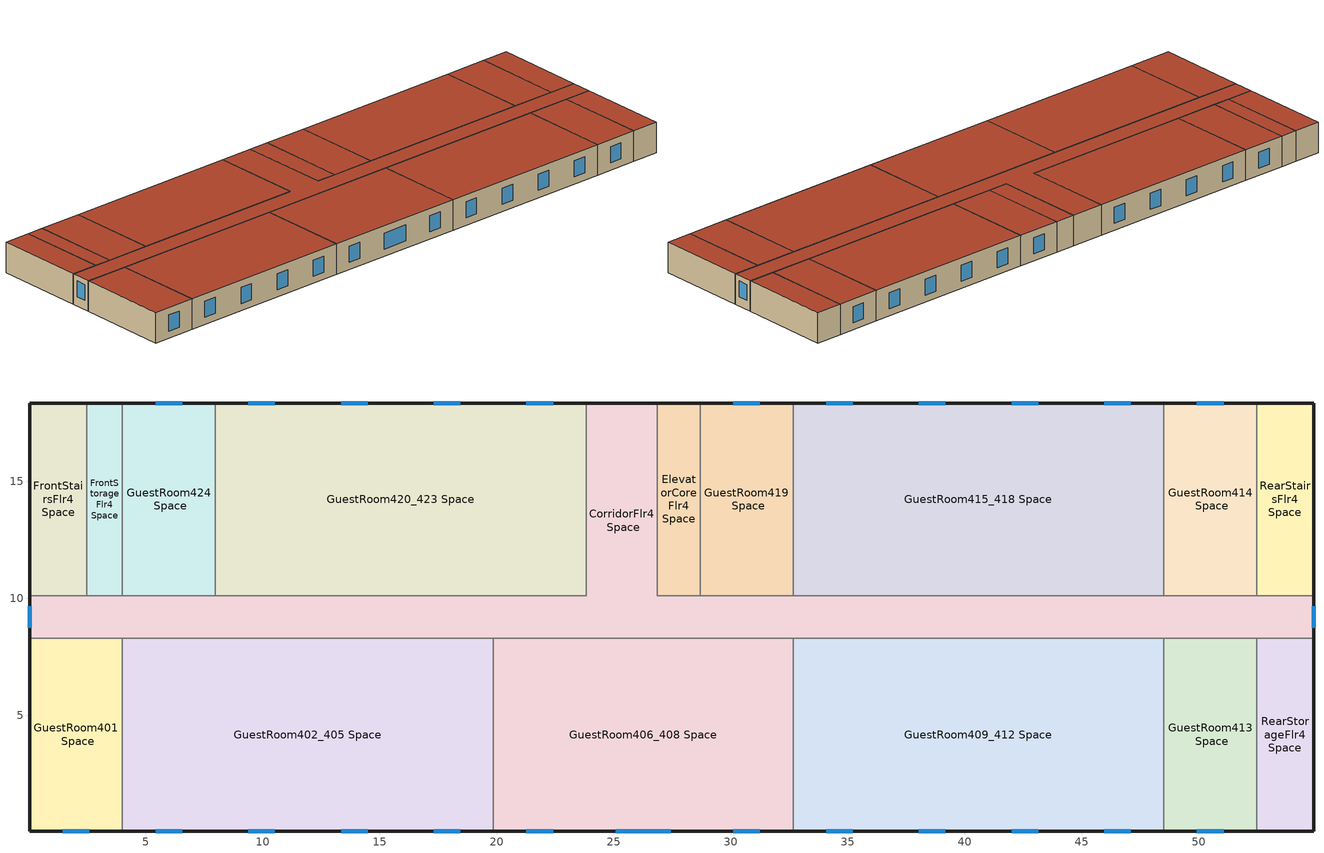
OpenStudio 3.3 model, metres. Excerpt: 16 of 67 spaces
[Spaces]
CorridorFlr4 Space
 floor to CorridorFlr3 Space (INT-FLOOR-TOPSIDE): 26.87,18.34 26.87,10.11 54.91,10.11 54.91,8.28 0.05,8.28 0.05,10.11 23.82,10.11 23.82,18.34 z8.84
 wall outside (Steel Frame Res Ext Wall): 54.91,8.28 54.91,10.11 / 0.05,10.11 0.05,8.28 / 26.87,18.34 23.82,18.34 z8.84:11.58
 wall to GuestRoom424 Space (int-walls): 7.97,10.11 4.01,10.11 z8.84:11.58
 wall to ElevatorCoreFlr4 Space (int-walls): 28.7,10.11 26.87,10.11 26.87,18.34 z8.84:11.58
 wall to GuestRoom419 Space (int-walls): 32.66,10.11 28.7,10.11 z8.84:11.58
 wall to GuestRoom415_418 Space (int-walls): 48.51,10.11 32.66,10.11 z8.84:11.58
 wall to GuestRoom414 Space (int-walls): 52.47,10.11 48.51,10.11 z8.84:11.58
 wall to RearStorageFlr4 Space (int-walls): 52.47,8.28 54.91,8.28 z8.84:11.58
 wall to GuestRoom413 Space (int-walls): 48.51,8.28 52.47,8.28 z8.84:11.58
 wall to GuestRoom409_412 Space (int-walls): 32.66,8.28 48.51,8.28 z8.84:11.58
 wall to GuestRoom406_408 Space (int-walls): 19.86,8.28 32.66,8.28 z8.84:11.58
 wall to GuestRoom402_405 Space (int-walls): 4.01,8.28 19.86,8.28 z8.84:11.58
 wall to GuestRoom401 Space (int-walls): 0.05,8.28 4.01,8.28 z8.84:11.58
 wall to FrontStairsFlr4 Space (int-walls): 2.49,10.11 0.05,10.11 z8.84:11.58
 wall to FrontStorageFlr4 Space (int-walls): 4.01,10.11 2.49,10.11 z8.84:11.58
 wall to GuestRoom420_423 Space (int-walls): 23.82,18.34 23.82,10.11 7.97,10.11 z8.84:11.58
 wall to RearStairsFlr4 Space (int-walls): 54.91,10.11 52.47,10.11 z8.84:11.58
 window (Window Non-res Fixed): 54.91,8.73 54.91,9.66 / 0.05,9.66 0.05,8.73 z9.68:11.1
 roof outside (IEAD Res Roof): 54.91,8.28 54.91,10.11 26.87,10.11 26.87,18.34 23.82,18.34 23.82,10.11 0.05,10.11 0.05,8.28 z11.58
RearStorageFlr4 Space
 floor to RearStorageFlr3 Space (INT-FLOOR-TOPSIDE): 54.91,8.28 54.91,0.05 52.47,0.05 52.47,8.28 z8.84
 wall outside (Steel Frame Res Ext Wall): 52.47,0.05 54.91,0.05 54.91,8.28 z8.84:11.58
 wall to GuestRoom413 Space (int-walls): 52.47,8.28 52.47,0.05 z8.84:11.58
 roof outside (IEAD Res Roof): 54.91,0.05 54.91,8.28 52.47,8.28 52.47,0.05 z11.58
RearStairsFlr4 Space
 floor to RearStairsFlr3 Space (INT-FLOOR-TOPSIDE): 54.91,18.34 54.91,10.11 52.47,10.11 52.47,18.34 z8.84
 wall outside (Steel Frame Res Ext Wall): 54.91,10.11 54.91,18.34 52.47,18.34 z8.84:11.58
 wall to GuestRoom414 Space (int-walls): 52.47,18.34 52.47,10.11 z8.84:11.58
 roof outside (IEAD Res Roof): 54.91,10.11 54.91,18.34 52.47,18.34 52.47,10.11 z11.58
GuestRoom424 Space
 floor to GuestRoom324 Space (INT-FLOOR-TOPSIDE): 7.97,18.34 7.97,10.11 4.01,10.11 4.01,18.34 z8.84
 wall outside (Steel Frame Res Ext Wall): 7.97,18.34 4.01,18.34 z8.84:11.58
 wall to FrontStorageFlr4 Space (int-walls): 4.01,18.34 4.01,10.11 z8.84:11.58
 wall to GuestRoom420_423 Space (int-walls): 7.97,10.11 7.97,18.34 z8.84:11.58
 window (Window Res Fixed): 6.56,18.34 5.42,18.34 z9.49:10.93
 roof outside (IEAD Res Roof): 7.97,10.11 7.97,18.34 4.01,18.34 4.01,10.11 z11.58
GuestRoom420_423 Space
 floor to GuestRoom320_323 Space (INT-FLOOR-TOPSIDE): 23.82,18.34 23.82,10.11 7.97,10.11 7.97,18.34 z8.84
 wall outside (Steel Frame Res Ext Wall): 23.82,18.34 7.97,18.34 z8.84:11.58
 window (Window Res Fixed): 10.52,18.34 9.38,18.34 / 14.49,18.34 13.35,18.34 / 18.45,18.34 17.31,18.34 / 22.41,18.34 21.27,18.34 z9.49:10.93
 roof outside (IEAD Res Roof): 23.82,10.11 23.82,18.34 7.97,18.34 7.97,10.11 z11.58
GuestRoom419 Space
 floor to GuestRoom319 Space (INT-FLOOR-TOPSIDE): 32.66,18.34 32.66,10.11 28.7,10.11 28.7,18.34 z8.84
 wall outside (Steel Frame Res Ext Wall): 32.66,18.34 28.7,18.34 z8.84:11.58
 wall to ElevatorCoreFlr4 Space (int-walls): 28.7,18.34 28.7,10.11 z8.84:11.58
 wall to GuestRoom415_418 Space (int-walls): 32.66,10.11 32.66,18.34 z8.84:11.58
 window (Window Res Fixed): 31.25,18.34 30.11,18.34 z9.49:10.93
 roof outside (IEAD Res Roof): 32.66,10.11 32.66,18.34 28.7,18.34 28.7,10.11 z11.58
GuestRoom415_418 Space
 floor to GuestRoom315_318 Space (INT-FLOOR-TOPSIDE): 48.51,18.34 48.51,10.11 32.66,10.11 32.66,18.34 z8.84
 wall outside (Steel Frame Res Ext Wall): 48.51,18.34 32.66,18.34 z8.84:11.58
 wall to GuestRoom414 Space (int-walls): 48.51,10.11 48.51,18.34 z8.84:11.58
 window (Window Res Fixed): 35.21,18.34 34.07,18.34 / 39.17,18.34 38.04,18.34 / 43.14,18.34 42,18.34 / 47.1,18.34 45.96,18.34 z9.49:10.93
 roof outside (IEAD Res Roof): 48.51,10.11 48.51,18.34 32.66,18.34 32.66,10.11 z11.58
GuestRoom414 Space
 floor to GuestRoom314 Space (INT-FLOOR-TOPSIDE): 52.47,18.34 52.47,10.11 48.51,10.11 48.51,18.34 z8.84
 wall outside (Steel Frame Res Ext Wall): 52.47,18.34 48.51,18.34 z8.84:11.58
 window (Window Res Fixed): 51.06,18.34 49.92,18.34 z9.49:10.93
 roof outside (IEAD Res Roof): 52.47,10.11 52.47,18.34 48.51,18.34 48.51,10.11 z11.58
GuestRoom413 Space
 floor to GuestRoom313 Space (INT-FLOOR-TOPSIDE): 52.47,8.28 52.47,0.05 48.51,0.05 48.51,8.28 z8.84
 wall outside (Steel Frame Res Ext Wall): 48.51,0.05 52.47,0.05 z8.84:11.58
 wall to GuestRoom409_412 Space (int-walls): 48.51,8.28 48.51,0.05 z8.84:11.58
 window (Window Res Fixed): 49.92,0.05 51.06,0.05 z9.49:10.93
 roof outside (IEAD Res Roof): 52.47,0.05 52.47,8.28 48.51,8.28 48.51,0.05 z11.58
GuestRoom409_412 Space
 floor to GuestRoom309_312 Space (INT-FLOOR-TOPSIDE): 48.51,8.28 48.51,0.05 32.66,0.05 32.66,8.28 z8.84
 wall outside (Steel Frame Res Ext Wall): 32.66,0.05 48.51,0.05 z8.84:11.58
 wall to GuestRoom406_408 Space (int-walls): 32.66,8.28 32.66,0.05 z8.84:11.58
 window (Window Res Fixed): 45.96,0.05 47.1,0.05 / 42,0.05 43.14,0.05 / 38.04,0.05 39.17,0.05 / 34.07,0.05 35.21,0.05 z9.49:10.93
 roof outside (IEAD Res Roof): 48.51,0.05 48.51,8.28 32.66,8.28 32.66,0.05 z11.58
GuestRoom406_408 Space
 floor to GuestRoom306_308 Space (INT-FLOOR-TOPSIDE): 32.66,8.28 32.66,0.05 19.86,0.05 19.86,8.28 z8.84
 wall outside (Steel Frame Res Ext Wall): 19.86,0.05 32.66,0.05 z8.84:11.58
 wall to GuestRoom402_405 Space (int-walls): 19.86,8.28 19.86,0.05 z8.84:11.58
 window (Window Res Fixed): 25.08,0.05 27.44,0.05 / 30.11,0.05 31.25,0.05 / 21.27,0.05 22.41,0.05 z9.49:10.93
 roof outside (IEAD Res Roof): 32.66,0.05 32.66,8.28 19.86,8.28 19.86,0.05 z11.58
GuestRoom402_405 Space
 floor to GuestRoom302_305 Space (INT-FLOOR-TOPSIDE): 19.86,8.28 19.86,0.05 4.01,0.05 4.01,8.28 z8.84
 wall outside (Steel Frame Res Ext Wall): 4.01,0.05 19.86,0.05 z8.84:11.58
 wall to GuestRoom401 Space (int-walls): 4.01,8.28 4.01,0.05 z8.84:11.58
 window (Window Res Fixed): 17.31,0.05 18.45,0.05 / 13.35,0.05 14.49,0.05 / 9.38,0.05 10.52,0.05 / 5.42,0.05 6.56,0.05 z9.49:10.93
 roof outside (IEAD Res Roof): 19.86,0.05 19.86,8.28 4.01,8.28 4.01,0.05 z11.58
GuestRoom401 Space
 floor to GuestRoom301 Space (INT-FLOOR-TOPSIDE): 4.01,8.28 4.01,0.05 0.05,0.05 0.05,8.28 z8.84
 wall outside (Steel Frame Res Ext Wall): 0.05,8.28 0.05,0.05 4.01,0.05 z8.84:11.58
 window (Window Res Fixed): 1.46,0.05 2.6,0.05 z9.49:10.93
 roof outside (IEAD Res Roof): 4.01,0.05 4.01,8.28 0.05,8.28 0.05,0.05 z11.58
FrontStorageFlr4 Space
 floor to FrontStorageFlr3 Space (INT-FLOOR-TOPSIDE): 4.01,18.34 4.01,10.11 2.49,10.11 2.49,18.34 z8.84
 wall outside (Steel Frame Res Ext Wall): 4.01,18.34 2.49,18.34 z8.84:11.58
 wall to FrontStairsFlr4 Space (int-walls): 2.49,18.34 2.49,10.11 z8.84:11.58
 roof outside (IEAD Res Roof): 4.01,10.11 4.01,18.34 2.49,18.34 2.49,10.11 z11.58
FrontStairsFlr4 Space
 floor to FrontStairsFlr3 Space (INT-FLOOR-TOPSIDE): 2.49,18.34 2.49,10.11 0.05,10.11 0.05,18.34 z8.84
 wall outside (Steel Frame Res Ext Wall): 2.49,18.34 0.05,18.34 0.05,10.11 z8.84:11.58
 roof outside (IEAD Res Roof): 2.49,10.11 2.49,18.34 0.05,18.34 0.05,10.11 z11.58
ElevatorCoreFlr4 Space
 floor to ElevatorCoreFlr3 Space (INT-FLOOR-TOPSIDE): 28.7,18.34 28.7,10.11 26.87,10.11 26.87,18.34 z8.84
 wall outside (Steel Frame Res Ext Wall): 28.7,18.34 26.87,18.34 z8.84:11.58
 roof outside (IEAD Res Roof): 28.7,10.11 28.7,18.34 26.87,18.34 26.87,10.11 z11.58
[Site]
USA_IL_Chicago Ohare Intl Ap: Latitude {deg}=41.98; Longitude {deg}=-87.92; Time Zone {hr}=-6; Elevation {m}=201; Terrain=City
[SizingPeriod:DesignDay] Barometric Pressure {Pa}=99063; Rain Indicator=No; Snow Indicator=No; Day of Month=21; Daylight Saving Time Indicator=No; Humidity Condition Type=Wetbulb; Dry-Bulb Temperature Range Modifier Type=DefaultMultipliers; Solar Model Indicator=ASHRAEClearSky
Name | Maximum Dry-Bulb Temperature {C} | Daily Dry-Bulb Temperature Range {deltaC} | Wind Speed {m/s} | Wind Direction {deg} | Sky Clearness | Month | Day Type | Wetbulb or DewPoint at Maximum Dry-Bulb {C}
CHICAGO Ann Htg 99.6% Condns DB | -20.6 | 0 | 4.9 | 270 | 0 | 1 | WinterDesignDay | -20.6
CHICAGO Ann Clg .4% Condns WB=>MDB | 31.2 | 10.7 | 5.3 | 230 | 1 | 7 | SummerDesignDay | 25.5
[Building]
Ref Bldg Small Hotel New2004_v1.3_5.0 (A): North Axis {deg}=0
[ClimateZones]
Climate Zone Institution Name 1=ASHRAE; Climate Zone Document Name 1=ANSI/ASHRAE Standard 169; Climate Zone Document Year 1=2006; Climate Zone Institution Name 2=CEC; Climate Zone Document Name 2=California Climate Zone Descriptions; Climate Zone Document Year 2=1995
[Construction]
Window Res Fixed: Res Fixed Assembly Window [ in][ cm]
Steel Frame Res Ext Wall: Wood Siding [.394 in][1 cm], Steel Frame Res Wall Insulation, 1/2IN Gypsum [.5 in][1.27 cm]
int-walls: 1/2IN Gypsum [.5 in][1.27 cm], 1/2IN Gypsum [.5 in][1.27 cm]
Window Non-res Fixed: NonRes Fixed Assembly Window [ in][ cm]
INT-FLOOR-TOPSIDE: MAT-CC05 4 HW CONCRETE [4 in][10.16 cm], CP02 CARPET PAD [3.937 in][10 cm]
IEAD Res Roof: Roof Membrane [.374 in][.95 cm], IEAD Res Roof Insulation, Metal Decking
[WindowMaterial:SimpleGlazingSystem] U-Factor {W/m2-K}=3.23646; Solar Heat Gain Coefficient=0.39
Res Fixed Assembly Window [ in][ cm]; NonRes Fixed Assembly Window [ in][ cm]
[Material] Thermal Absorptance=0.9
Name | Roughness | Thickness {m} | Conductivity {W/m-K} | Density {kg/m3} | Specific Heat {J/kg-K} | Solar Absorptance | Visible Absorptance
Wood Siding [.394 in][1 cm] | MediumSmooth | 0.01 | 0.11 | 544.62 | 1210 | 0.78 | 0.78
Steel Frame Res Wall Insulation | MediumRough | 0.119161 | 0.049 | 265 | 836.8 | 0.7 | 0.7
1/2IN Gypsum [.5 in][1.27 cm] | Smooth | 0.0127 | 0.16 | 784.9 | 830 | 0.92 | 0.92
MAT-CC05 4 HW CONCRETE [4 in][10.16 cm] | Rough | 0.1016 | 1.311 | 2240 | 836.8 | 0.7 | 0.7
Roof Membrane [.374 in][.95 cm] | VeryRough | 0.0095 | 0.16 | 1121.29 | 1460 | 0.7 | 0.7
IEAD Res Roof Insulation | MediumRough | 0.127339 | 0.049 | 265 | 836.8 | 0.7 | 0.7
Metal Decking | MediumSmooth | 0.0015 | 45.006 | 7680 | 418.4 | 0.7 | 0.3
[Material:NoMass]
CP02 CARPET PAD [3.937 in][10 cm]: Roughness=VeryRough; Thermal Resistance {m2-K/W}=0.2165; Thermal Absorptance=0.9; Solar Absorptance=0.7; Visible Absorptance=0.8
[ThermalZone] Multiplier=1; Ceiling Height {m}=2.60486; Use Ideal Air Loads=No
Name | Volume {m3} | Thermostat
FrontStorageFlr4 | 32.0759 | FrontStorageFlr4 DualSPSched
CorridorFlr4 | 322.628 | CorridorFlr4 DualSPSched
RearStorageFlr4 | 51.936 | RearStorageFlr4 DualSPSched
RearStairsFlr4 | 51.9322 | RearStairsFlr4 DualSPSched
GuestRoom424 | 84.2671 | GuestRoom424 DualSPSched
GuestRoom420_423 | 338.699 | GuestRoom420_423 DualSPSched
GuestRoom419 | 84.2671 | GuestRoom419 DualSPSched
GuestRoom415_418 | 338.699 | GuestRoom415_418 DualSPSched
GuestRoom414 | 84.2671 | GuestRoom414 DualSPSched
GuestRoom413 | 84.2733 | GuestRoom413 DualSPSched
GuestRoom409_412 | 338.724 | GuestRoom409_412 DualSPSched
GuestRoom406_408 | 273.48 | GuestRoom406_408 DualSPSched
GuestRoom402_405 | 338.724 | GuestRoom402_405 DualSPSched
GuestRoom401 | 84.5451 | GuestRoom401 DualSPSched
FrontStairsFlr4 | 51.9194 | FrontStairsFlr4 DualSPSched
ElevatorCoreFlr4 | 38.5997
[Sizing:Zone] Zone Cooling Design Supply Air Temperature Input Method=SupplyAirTemperature; Zone Cooling Design Supply Air Temperature {C}=14; Zone Cooling Design Supply Air Temperature Difference {deltaC}=11.11; Zone Heating Design Supply Air Temperature Input Method=SupplyAirTemperature; Zone Heating Design Supply Air Temperature {C}=40; Zone Heating Design Supply Air Temperature Difference {deltaC}=11.11; Zone Cooling Design Supply Air Humidity Ratio {kg-H2O/kg-air}=0.0085; Zone Heating Design Supply Air Humidity Ratio {kg-H2O/kg-air}=0.008; Cooling Design Air Flow Method=DesignDay; Heating Design Air Flow Method=DesignDay; Account for Dedicated Outdoor Air System=No; Dedicated Outdoor Air System Control Strategy=NeutralSupplyAir; Dedicated Outdoor Air Low Setpoint Temperature for Design {C}=autosize; Dedicated Outdoor Air High Setpoint Temperature for Design {C}=autosize
Name | Cooling Design Air Flow Rate {m3/s} | Cooling Minimum Air Flow per Zone Floor Area {m3/s-m2} | Cooling Minimum Air Flow {m3/s} | Cooling Minimum Air Flow Fraction | Heating Design Air Flow Rate {m3/s} | Heating Maximum Air Flow per Zone Floor Area {m3/s-m2} | Heating Maximum Air Flow {m3/s} | Heating Maximum Air Flow Fraction
GuestRoom104; RestroomFlr1; FrontStorageFlr4; RearStorageFlr1; RearStairsFlr1; MeetingRoomFlr1; MechanicalRoomFlr1; LaundryRoomFlr1; GuestRoom105; GuestRoom103; GuestRoom102; GuestRoom101; FrontStorageFlr1; FrontStairsFlr1; FrontOfficeFlr1; GuestRoom213; RearStorageFlr2; FrontLoungeFlr1; ExerciseCenterFlr1; EmployeeLoungeFlr1; CorridorFlr1; CorridorFlr4; GuestRoom301; GuestRoom319; GuestRoom306_308; RearStairsFlr2; GuestRoom224; GuestRoom220_223; GuestRoom219; GuestRoom215_218; GuestRoom214; GuestRoom209_212; GuestRoom206_208; GuestRoom202_205; GuestRoom201; FrontStorageFlr2; FrontStairsFlr2; CorridorFlr2; RearStorageFlr3; RearStairsFlr3; GuestRoom324; GuestRoom320_323; GuestRoom315_318; GuestRoom314; GuestRoom313; GuestRoom309_312; GuestRoom302_305; FrontStorageFlr3; FrontStairsFlr3; CorridorFlr3; RearStorageFlr4; RearStairsFlr4; GuestRoom424; GuestRoom420_423; GuestRoom419; GuestRoom415_418; GuestRoom414; GuestRoom413; GuestRoom409_412; GuestRoom406_408; GuestRoom402_405; GuestRoom401; FrontStairsFlr4 | 0 | 0.000762 | 0 | 0.2 | 0 | 0.002032 | 0.141576 | 0.3
ElevatorCoreFlr1; ElevatorCoreFlr2; ElevatorCoreFlr3; ElevatorCoreFlr4
[Space] Part of Total Floor Area=Yes
Name | Space Type | Thermal Zone | Design Specification Outdoor Air Object
FrontStorageFlr4 Space | Zone Group 53 | FrontStorageFlr4 | SZ DSOA FrontStorageFlr4
CorridorFlr4 Space | Zone Group 61 | CorridorFlr4 | SZ DSOA CorridorFlr4
RearStorageFlr4 Space | Zone Group 44 | RearStorageFlr4 | SZ DSOA RearStorageFlr4
RearStairsFlr4 Space | Zone Group 48 | RearStairsFlr4 | SZ DSOA RearStairsFlr4
GuestRoom424 Space | Zone Group 4 | GuestRoom424 | SZ DSOA GuestRoom424
GuestRoom420_423 Space | Zone Group 5 | GuestRoom420_423 | SZ DSOA GuestRoom420_423
GuestRoom419 Space | Zone Group 6 | GuestRoom419 | SZ DSOA GuestRoom419
GuestRoom415_418 Space | Zone Group 7 | GuestRoom415_418 | SZ DSOA GuestRoom415_418
GuestRoom414 Space | Zone Group 8 | GuestRoom414 | SZ DSOA GuestRoom414
GuestRoom413 Space | Zone Group 9 | GuestRoom413 | SZ DSOA GuestRoom413
GuestRoom409_412 Space | Zone Group 10 | GuestRoom409_412 | SZ DSOA GuestRoom409_412
GuestRoom406_408 Space | Zone Group 11 | GuestRoom406_408 | SZ DSOA GuestRoom406_408
GuestRoom402_405 Space | Zone Group 12 | GuestRoom402_405 | SZ DSOA GuestRoom402_405
GuestRoom401 Space | Zone Group 13 | GuestRoom401 | SZ DSOA GuestRoom401
FrontStairsFlr4 Space | Zone Group 57 | FrontStairsFlr4 | SZ DSOA FrontStairsFlr4
ElevatorCoreFlr4 Space | Zone Group 65 | ElevatorCoreFlr4
[ThermostatSetpoint:DualSetpoint] Temperature Difference Between Cutout And Setpoint {deltaC}=0
FrontStorageFlr4 DualSPSched; CorridorFlr4 DualSPSched; GuestRoom424 DualSPSched; RearStorageFlr4 DualSPSched; RearStairsFlr4 DualSPSched; GuestRoom420_423 DualSPSched; GuestRoom419 DualSPSched; GuestRoom415_418 DualSPSched; GuestRoom414 DualSPSched; GuestRoom413 DualSPSched; GuestRoom409_412 DualSPSched; GuestRoom406_408 DualSPSched; GuestRoom402_405 DualSPSched; GuestRoom401 DualSPSched; FrontStairsFlr4 DualSPSched
[DesignSpecification:OutdoorAir]
Name | Outdoor Air Flow Rate {m3/s} | Outdoor Air Flow per Floor Area {m3/s-m2}
SZ DSOA FrontStorageFlr4; SZ DSOA RearStorageFlr4; SZ DSOA RearStairsFlr4; SZ DSOA FrontStairsFlr4 | 0
SZ DSOA GuestRoom424; SZ DSOA GuestRoom419; SZ DSOA GuestRoom414; SZ DSOA GuestRoom413; SZ DSOA GuestRoom401 | 0.01416
SZ DSOA GuestRoom420_423; SZ DSOA GuestRoom415_418; SZ DSOA GuestRoom409_412; SZ DSOA GuestRoom402_405 | 0.05664
SZ DSOA GuestRoom406_408 | 0.04248
SZ DSOA CorridorFlr4 |  | 0.00025
[Lights:Definition] Design Level Calculation Method=Watts/Area; Fraction Radiant=0.7; Fraction Visible=0.2; Return Air Fraction=0; Return Air Fraction Calculated from Plenum Temperature=No; Return Air Fraction Function of Plenum Temperature Coefficient 1=0; Return Air Fraction Function of Plenum Temperature Coefficient 2 {1/K}=0
Name | Watts per Space Floor Area {W/m2}
Zone Group 4|GuestRoom424_Lights Definition; Zone Group 5|GuestRoom420_423_Lights Definition; Zone Group 6|GuestRoom419_Lights Definition; Zone Group 7|GuestRoom415_418_Lights Definition; Zone Group 8|GuestRoom414_Lights Definition; Zone Group 9|GuestRoom413_Lights Definition; Zone Group 10|GuestRoom409_412_Lights Definition; Zone Group 11|GuestRoom406_408_Lights Definition; Zone Group 12|GuestRoom402_405_Lights Definition; Zone Group 13|GuestRoom401_Lights Definition | 11.84
Zone Group 44|RearStorageFlr4_Lights Definition; Zone Group 53|FrontStorageFlr4_Lights Definition | 8.6
Zone Group 48|RearStairsFlr4_Lights Definition; Zone Group 57|FrontStairsFlr4_Lights Definition | 6.46
Zone Group 61|CorridorFlr4_Lights Definition | 5.38
[Lights] Fraction Replaceable=1
Name | Lights Definition | Space or SpaceType | Schedule
Zone Group 4|GuestRoom424_Lights | Zone Group 4|GuestRoom424_Lights Definition | Zone Group 4 | GuestRoom_Ltg_Sch_Base
Zone Group 5|GuestRoom420_423_Lights | Zone Group 5|GuestRoom420_423_Lights Definition | Zone Group 5 | GuestRoom_Ltg_Sch_Base
Zone Group 6|GuestRoom419_Lights | Zone Group 6|GuestRoom419_Lights Definition | Zone Group 6 | GuestRoom_Ltg_Sch_Base
Zone Group 7|GuestRoom415_418_Lights | Zone Group 7|GuestRoom415_418_Lights Definition | Zone Group 7 | GuestRoom_Ltg_Sch_Base
Zone Group 8|GuestRoom414_Lights | Zone Group 8|GuestRoom414_Lights Definition | Zone Group 8 | GuestRoom_Ltg_Sch_Base
Zone Group 9|GuestRoom413_Lights | Zone Group 9|GuestRoom413_Lights Definition | Zone Group 9 | GuestRoom_Ltg_Sch_Base
Zone Group 10|GuestRoom409_412_Lights | Zone Group 10|GuestRoom409_412_Lights Definition | Zone Group 10 | GuestRoom_Ltg_Sch_Base
Zone Group 11|GuestRoom406_408_Lights | Zone Group 11|GuestRoom406_408_Lights Definition | Zone Group 11 | GuestRoom_Ltg_Sch_Base
Zone Group 12|GuestRoom402_405_Lights | Zone Group 12|GuestRoom402_405_Lights Definition | Zone Group 12 | GuestRoom_Ltg_Sch_Base
Zone Group 13|GuestRoom401_Lights | Zone Group 13|GuestRoom401_Lights Definition | Zone Group 13 | GuestRoom_Ltg_Sch_Base
Zone Group 44|RearStorageFlr4_Lights | Zone Group 44|RearStorageFlr4_Lights Definition | Zone Group 44 | Storage_Ltg_Sch
Zone Group 48|RearStairsFlr4_Lights | Zone Group 48|RearStairsFlr4_Lights Definition | Zone Group 48 | Corridor_Ltg_Sch
Zone Group 53|FrontStorageFlr4_Lights | Zone Group 53|FrontStorageFlr4_Lights Definition | Zone Group 53 | Storage_Ltg_Sch
Zone Group 57|FrontStairsFlr4_Lights | Zone Group 57|FrontStairsFlr4_Lights Definition | Zone Group 57 | Corridor_Ltg_Sch
Zone Group 61|CorridorFlr4_Lights | Zone Group 61|CorridorFlr4_Lights Definition | Zone Group 61 | Corridor_Ltg_Sch
[SpaceType]
Zone Group 4; Zone Group 5; Zone Group 6; Zone Group 7; Zone Group 8; Zone Group 9; Zone Group 10; Zone Group 11; Zone Group 12; Zone Group 13; Zone Group 44; Zone Group 48; Zone Group 53; Zone Group 57; Zone Group 61; Zone Group 65
[SpaceInfiltration:DesignFlowRate] Design Flow Rate Calculation Method=Flow/ExteriorArea; Flow per Exterior Surface Area {m3/s-m2}=0.000302; Constant Term Coefficient=1; Temperature Term Coefficient=0; Velocity Term Coefficient=0; Velocity Squared Term Coefficient=0
Name | Space or SpaceType | Schedule
Zone Group 4|ZoneInfiltration:DesignFlowRate 12 | Zone Group 4 | INFIL_HALF_ON_SCH
Zone Group 5|ZoneInfiltration:DesignFlowRate 13 | Zone Group 5 | INFIL_HALF_ON_SCH
Zone Group 6|ZoneInfiltration:DesignFlowRate 14 | Zone Group 6 | INFIL_HALF_ON_SCH
Zone Group 7|ZoneInfiltration:DesignFlowRate 15 | Zone Group 7 | INFIL_HALF_ON_SCH
Zone Group 8|ZoneInfiltration:DesignFlowRate 16 | Zone Group 8 | INFIL_HALF_ON_SCH
Zone Group 9|ZoneInfiltration:DesignFlowRate 17 | Zone Group 9 | INFIL_HALF_ON_SCH
Zone Group 10|ZoneInfiltration:DesignFlowRate 18 | Zone Group 10 | INFIL_HALF_ON_SCH
Zone Group 11|ZoneInfiltration:DesignFlowRate 19 | Zone Group 11 | INFIL_HALF_ON_SCH
Zone Group 12|ZoneInfiltration:DesignFlowRate 20 | Zone Group 12 | INFIL_HALF_ON_SCH
Zone Group 13|ZoneInfiltration:DesignFlowRate 21 | Zone Group 13 | INFIL_HALF_ON_SCH
Zone Group 44|ZoneInfiltration:DesignFlowRate 1 | Zone Group 44 | INFIL_HALF_ON_SCH
Zone Group 48|ZoneInfiltration:DesignFlowRate 5 | Zone Group 48 | INFIL_SCH
Zone Group 53|ZoneInfiltration:DesignFlowRate 47 | Zone Group 53 | INFIL_HALF_ON_SCH
Zone Group 57|ZoneInfiltration:DesignFlowRate 51 | Zone Group 57 | INFIL_SCH
Zone Group 61|ZoneInfiltration:DesignFlowRate 63 | Zone Group 61 | INFIL_HALF_ON_SCH
Zone Group 65|ZoneInfiltration:DesignFlowRate 59 | Zone Group 65 | INFIL_HALF_ON_SCH
[People:Definition] Number of People Calculation Method=Area/Person; Fraction Radiant=0.3; Carbon Dioxide Generation Rate {m3/s-W}=3.82e-08; Enable ASHRAE 55 Comfort Warnings=No; Mean Radiant Temperature Calculation Type=ZoneAveraged; Thermal Comfort Model Type 1=FANGER
Name | Space Floor Area per Person {m2/person}
Zone Group 4|GuestRoom424 People Definition; Zone Group 5|GuestRoom420_423 People Definition; Zone Group 6|GuestRoom419 People Definition; Zone Group 7|GuestRoom415_418 People Definition; Zone Group 8|GuestRoom414 People Definition; Zone Group 9|GuestRoom413 People Definition; Zone Group 10|GuestRoom409_412 People Definition; Zone Group 12|GuestRoom402_405 People Definition; Zone Group 13|GuestRoom401 People Definition | 23.41
Zone Group 11|GuestRoom406_408 People Definition | 21.74
[People] Number of People Schedule=GuestRoom_Occ_Sch; Work Efficiency Schedule=WORK_EFF_SCH; Multiplier=1
Name | People Definition | Space or SpaceType
Zone Group 4|GuestRoom424 People | Zone Group 4|GuestRoom424 People Definition | Zone Group 4
Zone Group 5|GuestRoom420_423 People | Zone Group 5|GuestRoom420_423 People Definition | Zone Group 5
Zone Group 6|GuestRoom419 People | Zone Group 6|GuestRoom419 People Definition | Zone Group 6
Zone Group 7|GuestRoom415_418 People | Zone Group 7|GuestRoom415_418 People Definition | Zone Group 7
Zone Group 8|GuestRoom414 People | Zone Group 8|GuestRoom414 People Definition | Zone Group 8
Zone Group 9|GuestRoom413 People | Zone Group 9|GuestRoom413 People Definition | Zone Group 9
Zone Group 10|GuestRoom409_412 People | Zone Group 10|GuestRoom409_412 People Definition | Zone Group 10
Zone Group 11|GuestRoom406_408 People | Zone Group 11|GuestRoom406_408 People Definition | Zone Group 11
Zone Group 12|GuestRoom402_405 People | Zone Group 12|GuestRoom402_405 People Definition | Zone Group 12
Zone Group 13|GuestRoom401 People | Zone Group 13|GuestRoom401 People Definition | Zone Group 13
[ElectricEquipment:Definition] Design Level Calculation Method=Watts/Area; Watts per Space Floor Area {W/m2}=14.3; Fraction Latent=0; Fraction Radiant=0.5; Fraction Lost=0
Zone Group 4|GuestRoom424_PlugMisc_Equip Definition; Zone Group 5|GuestRoom420_423_PlugMisc_Equip Definition; Zone Group 6|GuestRoom419_PlugMisc_Equip Definition; Zone Group 7|GuestRoom415_418_PlugMisc_Equip Definition; Zone Group 8|GuestRoom414_PlugMisc_Equip Definition; Zone Group 9|GuestRoom413_PlugMisc_Equip Definition; Zone Group 10|GuestRoom409_412_PlugMisc_Equip Definition; Zone Group 11|GuestRoom406_408_PlugMisc_Equip Definition; Zone Group 12|GuestRoom402_405_PlugMisc_Equip Definition; Zone Group 13|GuestRoom401_PlugMisc_Equip Definition
[ElectricEquipment] Schedule=GuestRoom_Eqp_Sch
Name | Electric Equipment Definition | Space or SpaceType
Zone Group 4|GuestRoom424_PlugMisc_Equip | Zone Group 4|GuestRoom424_PlugMisc_Equip Definition | Zone Group 4
Zone Group 5|GuestRoom420_423_PlugMisc_Equip | Zone Group 5|GuestRoom420_423_PlugMisc_Equip Definition | Zone Group 5
Zone Group 6|GuestRoom419_PlugMisc_Equip | Zone Group 6|GuestRoom419_PlugMisc_Equip Definition | Zone Group 6
Zone Group 7|GuestRoom415_418_PlugMisc_Equip | Zone Group 7|GuestRoom415_418_PlugMisc_Equip Definition | Zone Group 7
Zone Group 8|GuestRoom414_PlugMisc_Equip | Zone Group 8|GuestRoom414_PlugMisc_Equip Definition | Zone Group 8
Zone Group 9|GuestRoom413_PlugMisc_Equip | Zone Group 9|GuestRoom413_PlugMisc_Equip Definition | Zone Group 9
Zone Group 10|GuestRoom409_412_PlugMisc_Equip | Zone Group 10|GuestRoom409_412_PlugMisc_Equip Definition | Zone Group 10
Zone Group 11|GuestRoom406_408_PlugMisc_Equip | Zone Group 11|GuestRoom406_408_PlugMisc_Equip Definition | Zone Group 11
Zone Group 12|GuestRoom402_405_PlugMisc_Equip | Zone Group 12|GuestRoom402_405_PlugMisc_Equip Definition | Zone Group 12
Zone Group 13|GuestRoom401_PlugMisc_Equip | Zone Group 13|GuestRoom401_PlugMisc_Equip Definition | Zone Group 13
[AirTerminal:SingleDuct:ConstantVolume:NoReheat] Availability Schedule=Smpl_AlwaysOnSched; Maximum Air Flow Rate {m3/s}=autosize
FrontLoungeFlr1|SDU-1; LaundryRoomFlr1|SDU-1; RestroomFlr1|SDU-1; MeetingRoomFlr1|SDU-1; FrontOfficeFlr1|SDU-1; ExerciseCenterFlr1|SDU-1; EmployeeLoungeFlr1|SDU-1; MechanicalRoomFlr1|SDU-1; CorridorFlr4|SDU-1; CorridorFlr3|SDU-1; CorridorFlr2|SDU-1; CorridorFlr1|SDU-1
[Schedule:Day]
GuestRoom_Ltg_Sch_Base_DayProfile2: 2, 0, 0, 6, 0, 0, 8, 0, 0, 10, 0, 1, 11, 0, 0, 18, 0, 0, 19, 0, 1, 22, 0, 1, 23, 0, 1, 24, 0, 0
GuestRoom_Ltg_Sch_Base_DayProfile1: 1, 0, 0, 2, 0, 0, 5, 0, 0, 6, 0, 0, 7, 0, 0, 8, 0, 1, 10, 0, 0, 18, 0, 0, 19, 0, 1, 20, 0, 1, 21, 0, 1, 22, 0, 1, 23, 0, 1, 24, 0, 0
GuestRoom_Ltg_Sch_Base_DayProfile4; Corridor_Ltg_Sch_DayProfile1; GuestRoom_Occ_Sch_DayProfile4; Storage_Ltg_Sch_DayProfile4; GuestRoom_Eqp_Sch_DayProfile4; INFIL_SCH_DayProfile1: 24, 0, 1
GuestRoom_Ltg_Sch_Base_DayProfile3; INFIL_HALF_ON_SCH_DayProfile1; GuestRoom_Occ_Sch_DayProfile3; WORK_EFF_SCH_DayProfile1; Storage_Ltg_Sch_DayProfile3; GuestRoom_Eqp_Sch_DayProfile3: 24, 0, 0
GuestRoom_Occ_Sch_DayProfile2: 6, 0, 1, 7, 0, 0, 9, 0, 0, 17, 0, 0, 18, 0, 0, 19, 0, 0, 21, 0, 1, 24, 0, 0
GuestRoom_Occ_Sch_DayProfile1: 6, 0, 1, 7, 0, 0, 9, 0, 0, 15, 0, 0, 16, 0, 0, 19, 0, 0, 21, 0, 0, 22, 0, 1, 24, 0, 1
Storage_Ltg_Sch_DayProfile2; Storage_Ltg_Sch_DayProfile1: 7, 0, 0, 8, 0, 0, 18, 0, 0, 22, 0, 0, 24, 0, 0
GuestRoom_Eqp_Sch_DayProfile2: 6, 0, 0, 7, 0, 0, 8, 0, 1, 9, 0, 1, 10, 0, 1, 17, 0, 0, 18, 0, 0, 19, 0, 1, 20, 0, 0, 21, 0, 1, 22, 0, 1, 23, 0, 0, 24, 0, 0
GuestRoom_Eqp_Sch_DayProfile1: 6, 0, 0, 7, 0, 1, 8, 0, 1, 10, 0, 0, 17, 0, 0, 19, 0, 1, 20, 0, 0, 21, 0, 1, 22, 0, 1, 23, 0, 0, 24, 0, 0
[Schedule:Year]
GuestRoom_Ltg_Sch_Base: 12, 31, GuestRoom_Ltg_Sch_Base_WeekProfile1
INFIL_HALF_ON_SCH: 12, 31, INFIL_HALF_ON_SCH_WeekProfile1
Corridor_Ltg_Sch: 12, 31, Corridor_Ltg_Sch_WeekProfile1
GuestRoom_Occ_Sch: 12, 31, GuestRoom_Occ_Sch_WeekProfile1
WORK_EFF_SCH: 12, 31, WORK_EFF_SCH_WeekProfile1
Storage_Ltg_Sch: 12, 31, Storage_Ltg_Sch_WeekProfile1
GuestRoom_Eqp_Sch: 12, 31, GuestRoom_Eqp_Sch_WeekProfile1
INFIL_SCH: 12, 31, INFIL_SCH_WeekProfile1
[Schedule:Week]
GuestRoom_Ltg_Sch_Base_WeekProfile1: GuestRoom_Ltg_Sch_Base_DayProfile2, GuestRoom_Ltg_Sch_Base_DayProfile1, GuestRoom_Ltg_Sch_Base_DayProfile1, GuestRoom_Ltg_Sch_Base_DayProfile1, GuestRoom_Ltg_Sch_Base_DayProfile1, GuestRoom_Ltg_Sch_Base_DayProfile1, GuestRoom_Ltg_Sch_Base_DayProfile2, GuestRoom_Ltg_Sch_Base_DayProfile2, GuestRoom_Ltg_Sch_Base_DayProfile4, GuestRoom_Ltg_Sch_Base_DayProfile3, GuestRoom_Ltg_Sch_Base_DayProfile4, GuestRoom_Ltg_Sch_Base_DayProfile4
INFIL_HALF_ON_SCH_WeekProfile1: INFIL_HALF_ON_SCH_DayProfile1, INFIL_HALF_ON_SCH_DayProfile1, INFIL_HALF_ON_SCH_DayProfile1, INFIL_HALF_ON_SCH_DayProfile1, INFIL_HALF_ON_SCH_DayProfile1, INFIL_HALF_ON_SCH_DayProfile1, INFIL_HALF_ON_SCH_DayProfile1, INFIL_HALF_ON_SCH_DayProfile1, INFIL_HALF_ON_SCH_DayProfile1, INFIL_HALF_ON_SCH_DayProfile1, INFIL_HALF_ON_SCH_DayProfile1, INFIL_HALF_ON_SCH_DayProfile1
Corridor_Ltg_Sch_WeekProfile1: Corridor_Ltg_Sch_DayProfile1, Corridor_Ltg_Sch_DayProfile1, Corridor_Ltg_Sch_DayProfile1, Corridor_Ltg_Sch_DayProfile1, Corridor_Ltg_Sch_DayProfile1, Corridor_Ltg_Sch_DayProfile1, Corridor_Ltg_Sch_DayProfile1, Corridor_Ltg_Sch_DayProfile1, Corridor_Ltg_Sch_DayProfile1, Corridor_Ltg_Sch_DayProfile1, Corridor_Ltg_Sch_DayProfile1, Corridor_Ltg_Sch_DayProfile1
GuestRoom_Occ_Sch_WeekProfile1: GuestRoom_Occ_Sch_DayProfile2, GuestRoom_Occ_Sch_DayProfile1, GuestRoom_Occ_Sch_DayProfile1, GuestRoom_Occ_Sch_DayProfile1, GuestRoom_Occ_Sch_DayProfile1, GuestRoom_Occ_Sch_DayProfile1, GuestRoom_Occ_Sch_DayProfile2, GuestRoom_Occ_Sch_DayProfile2, GuestRoom_Occ_Sch_DayProfile4, GuestRoom_Occ_Sch_DayProfile3, GuestRoom_Occ_Sch_DayProfile4, GuestRoom_Occ_Sch_DayProfile4
WORK_EFF_SCH_WeekProfile1: WORK_EFF_SCH_DayProfile1, WORK_EFF_SCH_DayProfile1, WORK_EFF_SCH_DayProfile1, WORK_EFF_SCH_DayProfile1, WORK_EFF_SCH_DayProfile1, WORK_EFF_SCH_DayProfile1, WORK_EFF_SCH_DayProfile1, WORK_EFF_SCH_DayProfile1, WORK_EFF_SCH_DayProfile1, WORK_EFF_SCH_DayProfile1, WORK_EFF_SCH_DayProfile1, WORK_EFF_SCH_DayProfile1
Storage_Ltg_Sch_WeekProfile1: Storage_Ltg_Sch_DayProfile2, Storage_Ltg_Sch_DayProfile1, Storage_Ltg_Sch_DayProfile1, Storage_Ltg_Sch_DayProfile1, Storage_Ltg_Sch_DayProfile1, Storage_Ltg_Sch_DayProfile1, Storage_Ltg_Sch_DayProfile2, Storage_Ltg_Sch_DayProfile2, Storage_Ltg_Sch_DayProfile4, Storage_Ltg_Sch_DayProfile3, Storage_Ltg_Sch_DayProfile4, Storage_Ltg_Sch_DayProfile4
GuestRoom_Eqp_Sch_WeekProfile1: GuestRoom_Eqp_Sch_DayProfile2, GuestRoom_Eqp_Sch_DayProfile1, GuestRoom_Eqp_Sch_DayProfile1, GuestRoom_Eqp_Sch_DayProfile1, GuestRoom_Eqp_Sch_DayProfile1, GuestRoom_Eqp_Sch_DayProfile1, GuestRoom_Eqp_Sch_DayProfile2, GuestRoom_Eqp_Sch_DayProfile2, GuestRoom_Eqp_Sch_DayProfile4, GuestRoom_Eqp_Sch_DayProfile3, GuestRoom_Eqp_Sch_DayProfile4, GuestRoom_Eqp_Sch_DayProfile4
INFIL_SCH_WeekProfile1: INFIL_SCH_DayProfile1, INFIL_SCH_DayProfile1, INFIL_SCH_DayProfile1, INFIL_SCH_DayProfile1, INFIL_SCH_DayProfile1, INFIL_SCH_DayProfile1, INFIL_SCH_DayProfile1, INFIL_SCH_DayProfile1, INFIL_SCH_DayProfile1, INFIL_SCH_DayProfile1, INFIL_SCH_DayProfile1, INFIL_SCH_DayProfile1
[Schedule:Constant]
Smpl_AlwaysOnSched: Value=1
